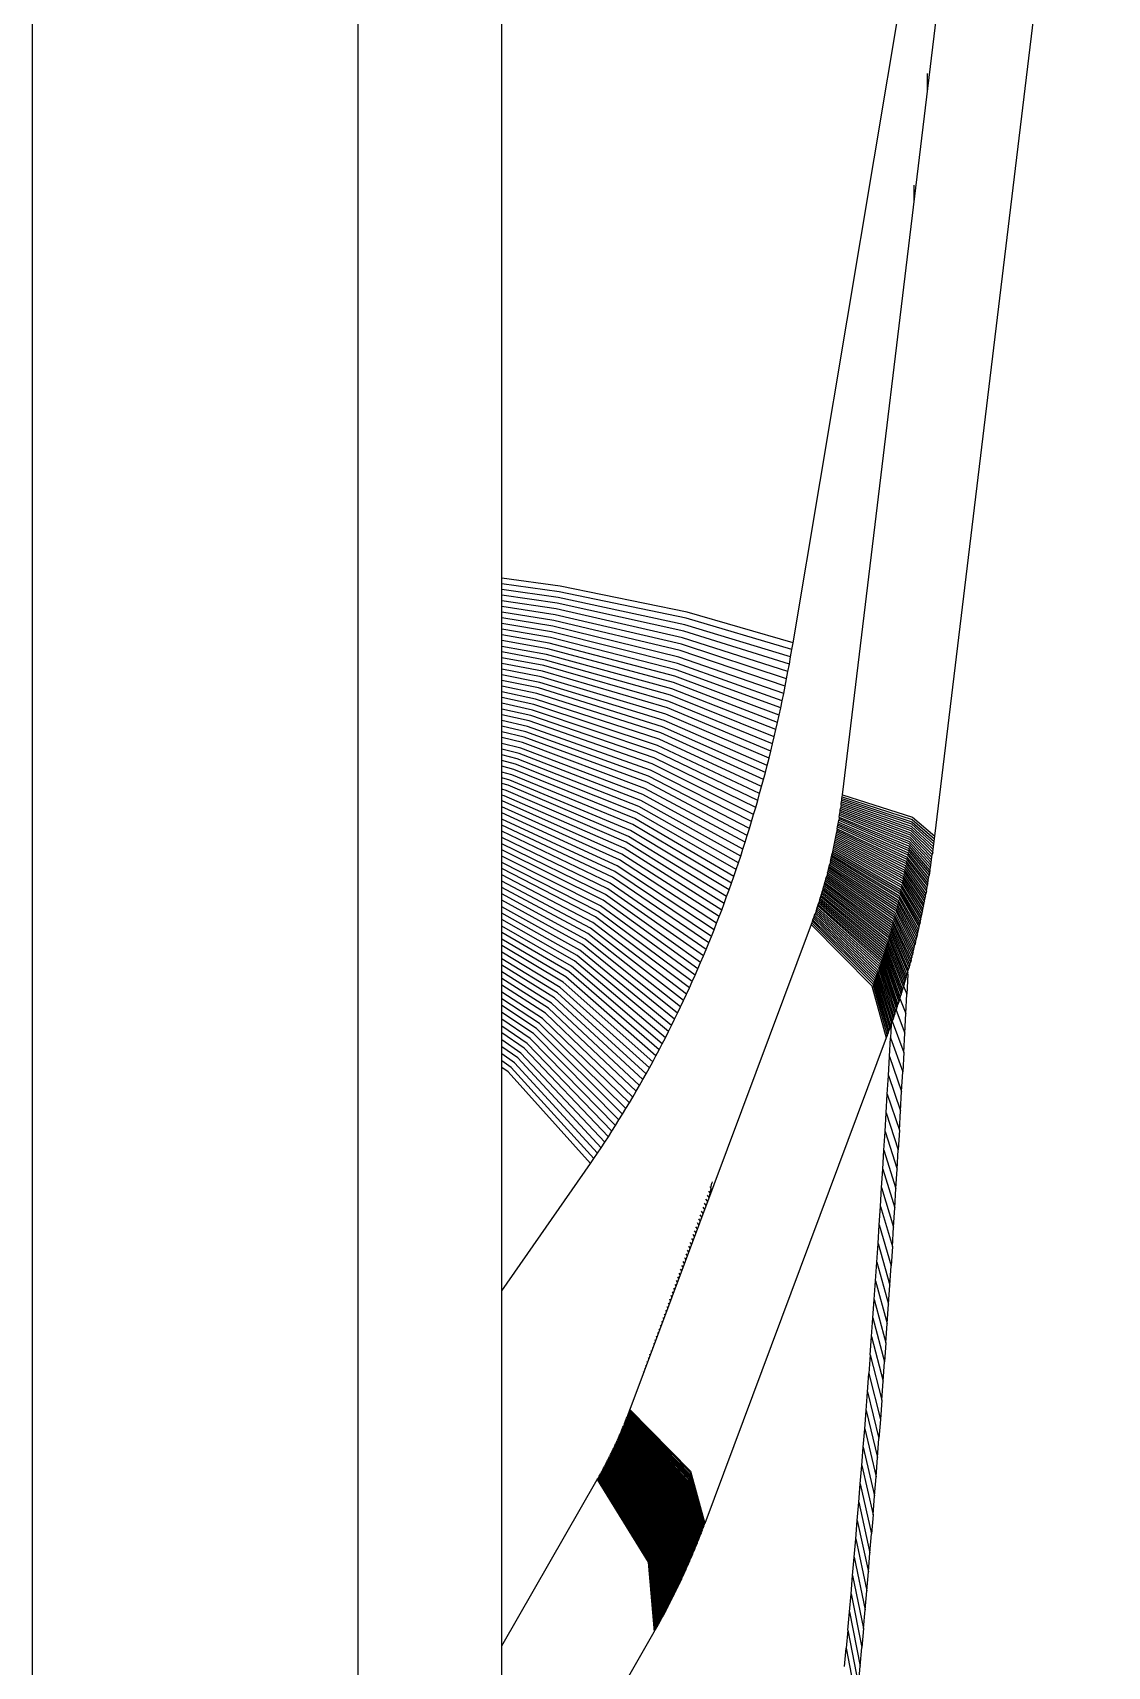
# Model space of a CAD drawing. Header units: metres. Extents: x 322 to 396.8, y -0.1 to 13.
# Drawn here: x 335.6744 to 335.8853, y 1.2731 to 1.5936 of the extents above; entities that cross this region are included whole.
import ezdxf

# ---------------------------------------------------------------- set-up
doc = ezdxf.new("R2010")
doc.units = ezdxf.units.M

msp = doc.modelspace()

# ---------------------------------------------------------------- linework, layer by layer
at = {"color": 8}
for p, q in [((335.76649, 1.20869), (335.76649, 2.41118)), ((335.6744, 1.20811), (335.6744, 2.41038)), ((335.73827, 1.20811), (335.73827, 2.41038)), ((335.83332, 1.44407), (335.86718, 1.72423)), ((335.85144, 1.43596), (335.88532, 1.71619)), ((335.82364, 1.47389), (335.86034, 1.6927)), ((335.85, 1.58213), (335.85, 1.58563)), ((335.84742, 1.56075), (335.84742, 1.56371)), ((335.77793, 1.485), (335.76649, 1.48655)), ((335.77774, 1.4839), (335.76649, 1.48546)), ((335.77754, 1.48278), (335.76649, 1.48434)), ((335.80284, 1.4799), (335.77793, 1.485)), ((335.77734, 1.48165), (335.76649, 1.48323)), ((335.77713, 1.48053), (335.76649, 1.48212)), ((335.77692, 1.4794), (335.76649, 1.481)), ((335.80219, 1.47616), (335.77734, 1.48165)), ((335.80242, 1.47743), (335.77754, 1.48278)), ((335.80264, 1.4787), (335.77774, 1.4839)), ((335.7767, 1.47828), (335.76649, 1.47989)), ((335.77647, 1.47717), (335.76649, 1.47878)), ((335.80146, 1.47236), (335.7767, 1.47828)), ((335.80171, 1.47363), (335.77692, 1.4794)), ((335.80195, 1.47489), (335.77713, 1.48053)), ((335.82342, 1.47255), (335.80264, 1.4787)), ((335.82364, 1.47389), (335.80284, 1.4799)), ((335.77624, 1.47605), (335.76649, 1.47766)), ((335.77601, 1.47494), (335.76649, 1.47655)), ((335.77577, 1.47383), (335.76649, 1.47543)), ((335.80069, 1.46859), (335.77601, 1.47494)), ((335.80095, 1.46985), (335.77624, 1.47605)), ((335.80121, 1.4711), (335.77647, 1.47717)), ((335.82264, 1.46824), (335.80195, 1.47489)), ((335.82291, 1.46968), (335.80219, 1.47616)), ((335.82316, 1.47111), (335.80242, 1.47743)), ((335.77552, 1.47272), (335.76649, 1.47432)), ((335.77527, 1.47161), (335.76649, 1.4732)), ((335.77502, 1.47051), (335.76649, 1.47209)), ((335.79986, 1.46485), (335.77527, 1.47161)), ((335.80014, 1.46609), (335.77552, 1.47272)), ((335.80042, 1.46734), (335.77577, 1.47383)), ((335.82209, 1.46538), (335.80146, 1.47236)), ((335.82237, 1.46681), (335.80171, 1.47363)), ((335.82316, 1.47111), (335.82342, 1.47255)), ((335.82342, 1.47255), (335.82364, 1.47389)), ((335.77475, 1.46941), (335.76649, 1.47097)), ((335.77449, 1.46831), (335.76649, 1.46985)), ((335.77422, 1.46722), (335.76649, 1.46873)), ((335.79897, 1.46112), (335.77449, 1.46831)), ((335.79927, 1.46236), (335.77475, 1.46941)), ((335.79957, 1.4636), (335.77502, 1.47051)), ((335.82121, 1.46111), (335.80069, 1.46859)), ((335.82151, 1.46253), (335.80095, 1.46985)), ((335.8218, 1.46395), (335.80121, 1.4711)), ((335.82237, 1.46681), (335.82264, 1.46824)), ((335.82264, 1.46824), (335.82291, 1.46968)), ((335.82291, 1.46968), (335.82316, 1.47111)), ((335.77394, 1.46612), (335.76649, 1.46762)), ((335.77366, 1.46503), (335.76649, 1.4665)), ((335.77337, 1.46395), (335.76649, 1.46538)), ((335.79804, 1.45743), (335.77366, 1.46503)), ((335.79836, 1.45866), (335.77394, 1.46612)), ((335.79867, 1.45989), (335.77422, 1.46722)), ((335.82059, 1.45827), (335.80014, 1.46609)), ((335.8209, 1.45969), (335.80042, 1.46734)), ((335.8218, 1.46395), (335.82209, 1.46538)), ((335.82209, 1.46538), (335.82237, 1.46681)), ((335.77308, 1.46286), (335.76649, 1.46426)), ((335.77278, 1.46178), (335.76649, 1.46314)), ((335.77248, 1.4607), (335.76649, 1.46202)), ((335.79705, 1.45376), (335.77278, 1.46178)), ((335.79738, 1.45498), (335.77308, 1.46286)), ((335.79771, 1.4562), (335.77337, 1.46395)), ((335.8196, 1.45405), (335.79927, 1.46236)), ((335.81994, 1.45545), (335.79957, 1.4636)), ((335.82027, 1.45686), (335.79986, 1.46485)), ((335.82121, 1.46111), (335.82151, 1.46253)), ((335.82151, 1.46253), (335.8218, 1.46395)), ((335.77217, 1.45963), (335.76649, 1.4609)), ((335.77186, 1.45855), (335.76649, 1.45978)), ((335.77154, 1.45748), (335.76649, 1.45865)), ((335.79636, 1.45133), (335.77217, 1.45963)), ((335.79671, 1.45255), (335.77248, 1.4607)), ((335.81856, 1.44985), (335.79836, 1.45866)), ((335.81892, 1.45124), (335.79867, 1.45989)), ((335.81926, 1.45264), (335.79897, 1.46112)), ((335.82059, 1.45827), (335.8209, 1.45969)), ((335.8209, 1.45969), (335.82121, 1.46111)), ((335.77121, 1.45642), (335.76649, 1.45753)), ((335.77089, 1.45536), (335.76649, 1.45641)), ((335.79491, 1.44652), (335.77089, 1.45536)), ((335.79528, 1.44772), (335.77121, 1.45642)), ((335.79565, 1.44892), (335.77154, 1.45748)), ((335.79601, 1.45013), (335.77186, 1.45855)), ((335.81784, 1.44707), (335.79771, 1.4562)), ((335.8182, 1.44846), (335.79804, 1.45743)), ((335.8196, 1.45405), (335.81994, 1.45545)), ((335.81994, 1.45545), (335.82027, 1.45686)), ((335.82027, 1.45686), (335.82059, 1.45827)), ((335.77055, 1.4543), (335.76649, 1.45528)), ((335.77021, 1.45324), (335.76649, 1.45416)), ((335.76987, 1.45219), (335.76649, 1.45304)), ((335.79377, 1.44295), (335.76987, 1.45219)), ((335.79416, 1.44414), (335.77021, 1.45324)), ((335.79454, 1.44533), (335.77055, 1.4543)), ((335.8167, 1.44293), (335.79671, 1.45255)), ((335.81708, 1.4443), (335.79705, 1.45376)), ((335.81746, 1.44568), (335.79738, 1.45498)), ((335.81892, 1.45124), (335.81926, 1.45264)), ((335.81926, 1.45264), (335.8196, 1.45405)), ((335.76952, 1.45114), (335.76649, 1.45191)), ((335.76917, 1.45009), (335.76649, 1.45078)), ((335.76881, 1.44905), (335.76649, 1.44966)), ((335.79257, 1.43941), (335.76881, 1.44905)), ((335.79298, 1.44059), (335.76917, 1.45009)), ((335.79338, 1.44177), (335.76952, 1.45114)), ((335.8159, 1.44018), (335.79601, 1.45013)), ((335.8163, 1.44155), (335.79636, 1.45133)), ((335.8182, 1.44846), (335.81856, 1.44985)), ((335.81856, 1.44985), (335.81892, 1.45124)), ((335.76845, 1.44801), (335.76649, 1.44853)), ((335.76808, 1.44697), (335.76649, 1.4474)), ((335.76771, 1.44594), (335.76649, 1.44628)), ((335.79133, 1.43591), (335.76771, 1.44594)), ((335.79175, 1.43707), (335.76808, 1.44697)), ((335.79216, 1.43824), (335.76845, 1.44801)), ((335.81466, 1.4361), (335.79491, 1.44652)), ((335.81508, 1.43746), (335.79528, 1.44772)), ((335.8155, 1.43882), (335.79565, 1.44892)), ((335.81746, 1.44568), (335.81784, 1.44707)), ((335.81784, 1.44707), (335.8182, 1.44846)), ((335.76733, 1.44491), (335.76649, 1.44515)), ((335.76694, 1.44389), (335.76649, 1.44402)), ((335.79003, 1.43245), (335.76656, 1.44287)), ((335.79047, 1.4336), (335.76694, 1.44389)), ((335.7909, 1.43475), (335.76733, 1.44491)), ((335.81337, 1.43205), (335.79377, 1.44295)), ((335.81381, 1.4334), (335.79416, 1.44414)), ((335.81424, 1.43475), (335.79454, 1.44533)), ((335.8163, 1.44155), (335.8167, 1.44293)), ((335.8167, 1.44293), (335.81708, 1.4443)), ((335.81708, 1.4443), (335.81746, 1.44568)), ((335.8331, 1.44235), (335.83314, 1.44268)), ((335.83314, 1.44268), (335.83318, 1.44301)), ((335.83314, 1.44268), (335.84684, 1.43791)), ((335.83318, 1.44301), (335.83323, 1.44334)), ((335.83318, 1.44301), (335.8469, 1.43835)), ((335.83323, 1.44334), (335.83327, 1.44367)), ((335.83323, 1.44334), (335.84696, 1.43878)), ((335.83327, 1.44367), (335.83332, 1.44407)), ((335.83327, 1.44367), (335.84701, 1.43921)), ((335.83332, 1.44407), (335.84707, 1.43968)), ((335.78959, 1.4313), (335.76649, 1.44171)), ((335.78914, 1.43016), (335.76649, 1.44051)), ((335.81201, 1.42805), (335.79257, 1.43941)), ((335.81247, 1.42938), (335.79298, 1.44059)), ((335.81292, 1.43071), (335.79338, 1.44177)), ((335.8155, 1.43882), (335.8159, 1.44018)), ((335.8159, 1.44018), (335.8163, 1.44155)), ((335.83266, 1.43939), (335.8326, 1.43906)), ((335.83271, 1.43971), (335.83266, 1.43939)), ((335.83266, 1.43939), (335.84621, 1.43362)), ((335.83271, 1.43971), (335.83276, 1.44004)), ((335.83271, 1.43971), (335.84628, 1.43405)), ((335.83276, 1.44004), (335.83281, 1.44037)), ((335.83276, 1.44004), (335.84635, 1.43448)), ((335.83281, 1.44037), (335.83286, 1.4407)), ((335.83281, 1.44037), (335.84641, 1.4349)), ((335.83286, 1.4407), (335.83291, 1.44103)), ((335.83286, 1.4407), (335.84648, 1.43533)), ((335.83291, 1.44103), (335.83296, 1.44136)), ((335.83291, 1.44103), (335.84654, 1.43576)), ((335.833, 1.44169), (335.83296, 1.44136)), ((335.83296, 1.44136), (335.84661, 1.43619)), ((335.83305, 1.44202), (335.833, 1.44169)), ((335.833, 1.44169), (335.84667, 1.43662)), ((335.83305, 1.44202), (335.8331, 1.44235)), ((335.83305, 1.44202), (335.84673, 1.43705)), ((335.8331, 1.44235), (335.84679, 1.43748)), ((335.84707, 1.43968), (335.85144, 1.43596)), ((335.78869, 1.42902), (335.76649, 1.43931)), ((335.78823, 1.42789), (335.76649, 1.43811)), ((335.78777, 1.42676), (335.76649, 1.4369)), ((335.81108, 1.4254), (335.79175, 1.43707)), ((335.81155, 1.42672), (335.79216, 1.43824)), ((335.81466, 1.4361), (335.81508, 1.43746)), ((335.81508, 1.43746), (335.8155, 1.43882)), ((335.83202, 1.4358), (335.83208, 1.43612)), ((335.83208, 1.43612), (335.83214, 1.43645)), ((335.83208, 1.43612), (335.84546, 1.42937)), ((335.83214, 1.43645), (335.8322, 1.43677)), ((335.83214, 1.43645), (335.84554, 1.42979)), ((335.83226, 1.4371), (335.8322, 1.43677)), ((335.8322, 1.43677), (335.84562, 1.43021)), ((335.83232, 1.43742), (335.83226, 1.4371)), ((335.83226, 1.4371), (335.8457, 1.43064)), ((335.83232, 1.43742), (335.83238, 1.43775)), ((335.83232, 1.43742), (335.84578, 1.43106)), ((335.83238, 1.43775), (335.83244, 1.43808)), ((335.83238, 1.43775), (335.84585, 1.43149)), ((335.83244, 1.43808), (335.83249, 1.4384)), ((335.83244, 1.43808), (335.84593, 1.43191)), ((335.83249, 1.4384), (335.83255, 1.43873)), ((335.83249, 1.4384), (335.846, 1.43234)), ((335.83255, 1.43873), (335.8326, 1.43906)), ((335.83255, 1.43873), (335.84607, 1.43277)), ((335.8326, 1.43906), (335.84614, 1.43319)), ((335.84661, 1.43619), (335.85089, 1.43181)), ((335.84667, 1.43662), (335.85097, 1.43233)), ((335.84673, 1.43705), (335.85104, 1.43284)), ((335.84679, 1.43748), (335.85111, 1.43336)), ((335.84684, 1.43791), (335.85118, 1.43387)), ((335.8469, 1.43835), (335.85125, 1.43439)), ((335.84696, 1.43878), (335.85131, 1.43491)), ((335.84701, 1.43921), (335.85138, 1.43542)), ((335.7873, 1.42564), (335.76649, 1.43569)), ((335.78682, 1.42452), (335.76649, 1.43447)), ((335.78634, 1.42341), (335.76649, 1.43326)), ((335.80963, 1.42146), (335.79047, 1.4336)), ((335.81012, 1.42277), (335.7909, 1.43475)), ((335.8106, 1.42408), (335.79133, 1.43591)), ((335.81337, 1.43205), (335.81381, 1.4334)), ((335.81381, 1.4334), (335.81424, 1.43475)), ((335.81424, 1.43475), (335.81466, 1.4361)), ((335.83148, 1.43322), (335.83141, 1.43289)), ((335.83148, 1.43322), (335.83155, 1.43354)), ((335.83148, 1.43322), (335.84469, 1.42558)), ((335.83155, 1.43354), (335.83162, 1.43386)), ((335.83155, 1.43354), (335.84478, 1.42599)), ((335.83162, 1.43386), (335.83169, 1.43418)), ((335.83162, 1.43386), (335.84487, 1.42641)), ((335.83169, 1.43418), (335.83176, 1.4345)), ((335.83169, 1.43418), (335.84496, 1.42683)), ((335.83176, 1.4345), (335.83182, 1.43483)), ((335.83176, 1.4345), (335.84504, 1.42725)), ((335.83182, 1.43483), (335.83189, 1.43515)), ((335.83182, 1.43483), (335.84513, 1.42768)), ((335.83189, 1.43515), (335.83195, 1.43547)), ((335.83189, 1.43515), (335.84521, 1.4281)), ((335.83195, 1.43547), (335.83202, 1.4358)), ((335.83195, 1.43547), (335.8453, 1.42852)), ((335.83202, 1.4358), (335.84538, 1.42894)), ((335.84614, 1.43319), (335.85034, 1.42822)), ((335.84621, 1.43362), (335.85042, 1.42873)), ((335.84628, 1.43405), (335.8505, 1.42924)), ((335.84635, 1.43448), (335.85059, 1.42976)), ((335.84641, 1.4349), (335.85066, 1.43027)), ((335.84648, 1.43533), (335.85074, 1.43078)), ((335.84654, 1.43576), (335.85082, 1.4313)), ((335.85104, 1.43284), (335.85111, 1.43336)), ((335.85111, 1.43336), (335.85118, 1.43387)), ((335.85118, 1.43387), (335.85125, 1.43439)), ((335.85125, 1.43439), (335.85131, 1.43491)), ((335.85131, 1.43491), (335.85138, 1.43542)), ((335.85138, 1.43542), (335.85144, 1.43596)), ((335.78586, 1.4223), (335.76649, 1.43203)), ((335.78537, 1.4212), (335.76649, 1.43081)), ((335.80813, 1.41756), (335.78914, 1.43016)), ((335.80863, 1.41886), (335.78959, 1.4313)), ((335.80914, 1.42016), (335.79003, 1.43245)), ((335.81247, 1.42938), (335.81292, 1.43071)), ((335.81292, 1.43071), (335.81337, 1.43205)), ((335.83058, 1.42939), (335.83066, 1.42971)), ((335.83066, 1.42971), (335.83074, 1.43002)), ((335.83066, 1.42971), (335.84361, 1.421)), ((335.83074, 1.43002), (335.83082, 1.43034)), ((335.83074, 1.43002), (335.84371, 1.42142)), ((335.83089, 1.43066), (335.83082, 1.43034)), ((335.83082, 1.43034), (335.84382, 1.42183)), ((335.83097, 1.43098), (335.83089, 1.43066)), ((335.83089, 1.43066), (335.84392, 1.42224)), ((335.83097, 1.43098), (335.83105, 1.4313)), ((335.83097, 1.43098), (335.84402, 1.42266)), ((335.83105, 1.4313), (335.83112, 1.43161)), ((335.83105, 1.4313), (335.84412, 1.42307)), ((335.83112, 1.43161), (335.8312, 1.43193)), ((335.83112, 1.43161), (335.84421, 1.42349)), ((335.8312, 1.43193), (335.83127, 1.43225)), ((335.8312, 1.43193), (335.84431, 1.42391)), ((335.83127, 1.43225), (335.83134, 1.43257)), ((335.83127, 1.43225), (335.84441, 1.42432)), ((335.83141, 1.43289), (335.83134, 1.43257)), ((335.83134, 1.43257), (335.8445, 1.42474)), ((335.83141, 1.43289), (335.84459, 1.42516)), ((335.84554, 1.42979), (335.84962, 1.42414)), ((335.84562, 1.43021), (335.84972, 1.42465)), ((335.8457, 1.43064), (335.84981, 1.42516)), ((335.84578, 1.43106), (335.8499, 1.42567)), ((335.84585, 1.43149), (335.84999, 1.42618)), ((335.84593, 1.43191), (335.85008, 1.42669)), ((335.846, 1.43234), (335.85017, 1.4272)), ((335.84607, 1.43277), (335.85025, 1.42771)), ((335.8505, 1.42924), (335.85059, 1.42976)), ((335.85059, 1.42976), (335.85066, 1.43027)), ((335.85066, 1.43027), (335.85074, 1.43078)), ((335.85074, 1.43078), (335.85082, 1.4313)), ((335.85082, 1.4313), (335.85089, 1.43181)), ((335.85089, 1.43181), (335.85097, 1.43233)), ((335.85104, 1.43284), (335.85097, 1.43233)), ((335.78487, 1.4201), (335.76649, 1.42958)), ((335.78437, 1.419), (335.76649, 1.42834)), ((335.78386, 1.41791), (335.76649, 1.42711)), ((335.80657, 1.41372), (335.78777, 1.42676)), ((335.80709, 1.41499), (335.78823, 1.42789)), ((335.80761, 1.41628), (335.78869, 1.42902)), ((335.81108, 1.4254), (335.81155, 1.42672)), ((335.81155, 1.42672), (335.81201, 1.42805)), ((335.81201, 1.42805), (335.81247, 1.42938)), ((335.82973, 1.42626), (335.82981, 1.42657)), ((335.82981, 1.42657), (335.8299, 1.42688)), ((335.82981, 1.42657), (335.84251, 1.41691)), ((335.8299, 1.42688), (335.82999, 1.42719)), ((335.8299, 1.42688), (335.84262, 1.41732)), ((335.82999, 1.42719), (335.83008, 1.4275)), ((335.82999, 1.42719), (335.84274, 1.41772)), ((335.83008, 1.4275), (335.83016, 1.42782)), ((335.83008, 1.4275), (335.84285, 1.41813)), ((335.83016, 1.42782), (335.83025, 1.42813)), ((335.83016, 1.42782), (335.84296, 1.41854)), ((335.83033, 1.42845), (335.83025, 1.42813)), ((335.83025, 1.42813), (335.84307, 1.41895)), ((335.83041, 1.42876), (335.83033, 1.42845)), ((335.83033, 1.42845), (335.84318, 1.41936)), ((335.83041, 1.42876), (335.8305, 1.42908)), ((335.83041, 1.42876), (335.84329, 1.41977)), ((335.8305, 1.42908), (335.83058, 1.42939)), ((335.8305, 1.42908), (335.8434, 1.42018)), ((335.83058, 1.42939), (335.8435, 1.42059)), ((335.84496, 1.42683), (335.84892, 1.42061)), ((335.84504, 1.42725), (335.84902, 1.42111)), ((335.84513, 1.42768), (335.84913, 1.42161)), ((335.84521, 1.4281), (335.84923, 1.42212)), ((335.8453, 1.42852), (335.84933, 1.42262)), ((335.84538, 1.42894), (335.84943, 1.42313)), ((335.84546, 1.42937), (335.84952, 1.42364)), ((335.84999, 1.42618), (335.85008, 1.42669)), ((335.85008, 1.42669), (335.85017, 1.4272)), ((335.85017, 1.4272), (335.85025, 1.42771)), ((335.85025, 1.42771), (335.85034, 1.42822)), ((335.85042, 1.42873), (335.85034, 1.42822)), ((335.8505, 1.42924), (335.85042, 1.42873)), ((335.78335, 1.41683), (335.76649, 1.42586)), ((335.78283, 1.41575), (335.76649, 1.42462)), ((335.78231, 1.41467), (335.76649, 1.42337)), ((335.80495, 1.40991), (335.78634, 1.42341)), ((335.8055, 1.41118), (335.78682, 1.42452)), ((335.80604, 1.41244), (335.7873, 1.42564)), ((335.81012, 1.42277), (335.8106, 1.42408)), ((335.8106, 1.42408), (335.81108, 1.4254)), ((335.82888, 1.42348), (335.82879, 1.42317)), ((335.82888, 1.42348), (335.82898, 1.42378)), ((335.82888, 1.42348), (335.8413, 1.41288)), ((335.82898, 1.42378), (335.82908, 1.42409)), ((335.82898, 1.42378), (335.84142, 1.41328)), ((335.82908, 1.42409), (335.82917, 1.4244)), ((335.82908, 1.42409), (335.84155, 1.41368)), ((335.82917, 1.4244), (335.82927, 1.42471)), ((335.82917, 1.4244), (335.84167, 1.41408)), ((335.82927, 1.42471), (335.82936, 1.42502)), ((335.82927, 1.42471), (335.84179, 1.41449)), ((335.82936, 1.42502), (335.82945, 1.42533)), ((335.82936, 1.42502), (335.84192, 1.41489)), ((335.82945, 1.42533), (335.82954, 1.42564)), ((335.82945, 1.42533), (335.84204, 1.41529)), ((335.82954, 1.42564), (335.82964, 1.42595)), ((335.82954, 1.42564), (335.84216, 1.41569)), ((335.82964, 1.42595), (335.82973, 1.42626)), ((335.82964, 1.42595), (335.84228, 1.4161)), ((335.82973, 1.42626), (335.84239, 1.4165)), ((335.84421, 1.42349), (335.84803, 1.4166)), ((335.84431, 1.42391), (335.84814, 1.4171)), ((335.84441, 1.42432), (335.84826, 1.4176)), ((335.8445, 1.42474), (335.84837, 1.4181)), ((335.84459, 1.42516), (335.84848, 1.4186)), ((335.84469, 1.42558), (335.84859, 1.4191)), ((335.84478, 1.42599), (335.8487, 1.4196)), ((335.84487, 1.42641), (335.84881, 1.4201)), ((335.84943, 1.42313), (335.84952, 1.42364)), ((335.84952, 1.42364), (335.84962, 1.42414)), ((335.84962, 1.42414), (335.84972, 1.42465)), ((335.84981, 1.42516), (335.84972, 1.42465)), ((335.84981, 1.42516), (335.8499, 1.42567)), ((335.8499, 1.42567), (335.84999, 1.42618)), ((335.78178, 1.4136), (335.76649, 1.42211)), ((335.78125, 1.41254), (335.76649, 1.42085)), ((335.80328, 1.40616), (335.78487, 1.4201)), ((335.80385, 1.40741), (335.78537, 1.4212)), ((335.8044, 1.40866), (335.78586, 1.4223)), ((335.80863, 1.41886), (335.80914, 1.42016)), ((335.80914, 1.42016), (335.80963, 1.42146)), ((335.80963, 1.42146), (335.81012, 1.42277)), ((335.82765, 1.41985), (335.82776, 1.42015)), ((335.82776, 1.42015), (335.82787, 1.42045)), ((335.82776, 1.42015), (335.83983, 1.40854)), ((335.82787, 1.42045), (335.82797, 1.42075)), ((335.82787, 1.42045), (335.83997, 1.40893)), ((335.82808, 1.42105), (335.82797, 1.42075)), ((335.82797, 1.42075), (335.84011, 1.40932)), ((335.82818, 1.42135), (335.82808, 1.42105)), ((335.82808, 1.42105), (335.84024, 1.40971)), ((335.82818, 1.42135), (335.82828, 1.42165)), ((335.82818, 1.42135), (335.84038, 1.41011)), ((335.82828, 1.42165), (335.82839, 1.42195)), ((335.82828, 1.42165), (335.84051, 1.4105)), ((335.82839, 1.42195), (335.82849, 1.42226)), ((335.82839, 1.42195), (335.84065, 1.4109)), ((335.82849, 1.42226), (335.82859, 1.42256)), ((335.82849, 1.42226), (335.84078, 1.41129)), ((335.82859, 1.42256), (335.82869, 1.42287)), ((335.82859, 1.42256), (335.84091, 1.41169)), ((335.82879, 1.42317), (335.82869, 1.42287)), ((335.82869, 1.42287), (335.84104, 1.41209)), ((335.82879, 1.42317), (335.84117, 1.41248)), ((335.8434, 1.42018), (335.84705, 1.41264)), ((335.8435, 1.42059), (335.84718, 1.41313)), ((335.84361, 1.421), (335.8473, 1.41362)), ((335.84371, 1.42142), (335.84743, 1.41412)), ((335.84382, 1.42183), (335.84755, 1.41461)), ((335.84392, 1.42224), (335.84767, 1.41511)), ((335.84402, 1.42266), (335.84779, 1.41561)), ((335.84412, 1.42307), (335.84791, 1.4161)), ((335.8487, 1.4196), (335.84881, 1.4201)), ((335.84881, 1.4201), (335.84892, 1.42061)), ((335.84892, 1.42061), (335.84902, 1.42111)), ((335.84902, 1.42111), (335.84913, 1.42161)), ((335.84913, 1.42161), (335.84923, 1.42212)), ((335.84923, 1.42212), (335.84933, 1.42262)), ((335.84933, 1.42262), (335.84943, 1.42313)), ((335.78072, 1.41148), (335.76649, 1.41959)), ((335.78017, 1.41043), (335.76649, 1.41832)), ((335.77963, 1.40938), (335.76649, 1.41705)), ((335.80214, 1.40369), (335.78386, 1.41791)), ((335.80272, 1.40492), (335.78437, 1.419)), ((335.8272, 1.4186), (335.79162, 1.32342)), ((335.80761, 1.41628), (335.80813, 1.41756)), ((335.80813, 1.41756), (335.80863, 1.41886)), ((335.82733, 1.41895), (335.8272, 1.4186)), ((335.8272, 1.4186), (335.83911, 1.40656)), ((335.82744, 1.41925), (335.82733, 1.41895)), ((335.82733, 1.41895), (335.83927, 1.40698)), ((335.82744, 1.41925), (335.82755, 1.41955)), ((335.82744, 1.41925), (335.83941, 1.40737)), ((335.82755, 1.41955), (335.82765, 1.41985)), ((335.82755, 1.41955), (335.83955, 1.40776)), ((335.82765, 1.41985), (335.83969, 1.40815)), ((335.84251, 1.41691), (335.84599, 1.40872)), ((335.84262, 1.41732), (335.84613, 1.40921)), ((335.84274, 1.41772), (335.84626, 1.4097)), ((335.84285, 1.41813), (335.8464, 1.41018)), ((335.84296, 1.41854), (335.84653, 1.41067)), ((335.84307, 1.41895), (335.84666, 1.41116)), ((335.84318, 1.41936), (335.84679, 1.41165)), ((335.84329, 1.41977), (335.84692, 1.41215)), ((335.84803, 1.4166), (335.84814, 1.4171)), ((335.84814, 1.4171), (335.84826, 1.4176)), ((335.84826, 1.4176), (335.84837, 1.4181)), ((335.84837, 1.4181), (335.84848, 1.4186)), ((335.84859, 1.4191), (335.84848, 1.4186)), ((335.84859, 1.4191), (335.8487, 1.4196)), ((335.77907, 1.40834), (335.76649, 1.41577)), ((335.77852, 1.4073), (335.76649, 1.41449)), ((335.80039, 1.40002), (335.78231, 1.41467)), ((335.80098, 1.40123), (335.78283, 1.41575)), ((335.80156, 1.40246), (335.78335, 1.41683)), ((335.80604, 1.41244), (335.80657, 1.41372)), ((335.80657, 1.41372), (335.80709, 1.41499)), ((335.80709, 1.41499), (335.80761, 1.41628)), ((335.84155, 1.41368), (335.84484, 1.40486)), ((335.84167, 1.41408), (335.84498, 1.40534)), ((335.84179, 1.41449), (335.84513, 1.40582)), ((335.84192, 1.41489), (335.84528, 1.4063)), ((335.84204, 1.41529), (335.84542, 1.40678)), ((335.84216, 1.41569), (335.84557, 1.40727)), ((335.84228, 1.4161), (335.84571, 1.40775)), ((335.84239, 1.4165), (335.84585, 1.40824)), ((335.8473, 1.41362), (335.84743, 1.41412)), ((335.84743, 1.41412), (335.84755, 1.41461)), ((335.84767, 1.41511), (335.84755, 1.41461)), ((335.84767, 1.41511), (335.84779, 1.41561)), ((335.84779, 1.41561), (335.84791, 1.4161)), ((335.84791, 1.4161), (335.84803, 1.4166)), ((335.77795, 1.40627), (335.76649, 1.4132)), ((335.77739, 1.40524), (335.76649, 1.41191)), ((335.77682, 1.40422), (335.76649, 1.41061)), ((335.79858, 1.3964), (335.78072, 1.41148)), ((335.79919, 1.3976), (335.78125, 1.41254)), ((335.79979, 1.39881), (335.78178, 1.4136)), ((335.80495, 1.40991), (335.8055, 1.41118)), ((335.8055, 1.41118), (335.80604, 1.41244)), ((335.84051, 1.4105), (335.8436, 1.40105)), ((335.84065, 1.4109), (335.84376, 1.40152)), ((335.84078, 1.41129), (335.84392, 1.402)), ((335.84091, 1.41169), (335.84407, 1.40247)), ((335.84104, 1.41209), (335.84423, 1.40295)), ((335.84117, 1.41248), (335.84438, 1.40342)), ((335.8413, 1.41288), (335.84453, 1.4039)), ((335.84142, 1.41328), (335.84469, 1.40438)), ((335.8464, 1.41018), (335.84653, 1.41067)), ((335.84653, 1.41067), (335.84666, 1.41116)), ((335.84679, 1.41165), (335.84666, 1.41116)), ((335.84679, 1.41165), (335.84692, 1.41215)), ((335.84692, 1.41215), (335.84705, 1.41264)), ((335.84705, 1.41264), (335.84718, 1.41313)), ((335.84718, 1.41313), (335.8473, 1.41362)), ((335.77624, 1.40321), (335.76649, 1.40931)), ((335.77566, 1.4022), (335.76649, 1.408)), ((335.79609, 1.39167), (335.77852, 1.4073)), ((335.79672, 1.39284), (335.77907, 1.40834)), ((335.79734, 1.39402), (335.77963, 1.40938)), ((335.79796, 1.39521), (335.78017, 1.41043)), ((335.80328, 1.40616), (335.80385, 1.40741)), ((335.80385, 1.40741), (335.8044, 1.40866)), ((335.8044, 1.40866), (335.80495, 1.40991)), ((335.83941, 1.40737), (335.84228, 1.3973)), ((335.83955, 1.40776), (335.84245, 1.39776)), ((335.83969, 1.40815), (335.84262, 1.39823)), ((335.83983, 1.40854), (335.84278, 1.3987)), ((335.83997, 1.40893), (335.84295, 1.39917)), ((335.84011, 1.40932), (335.84311, 1.39964)), ((335.84024, 1.40971), (335.84328, 1.40011)), ((335.84038, 1.41011), (335.84344, 1.40058)), ((335.84542, 1.40678), (335.84557, 1.40727)), ((335.84557, 1.40727), (335.84571, 1.40775)), ((335.84571, 1.40775), (335.84585, 1.40824)), ((335.84585, 1.40824), (335.84599, 1.40872)), ((335.84613, 1.4088), (335.84594, 1.40497)), ((335.84599, 1.40872), (335.84613, 1.40921)), ((335.84606, 1.40898), (335.84613, 1.4088)), ((335.84613, 1.40921), (335.84626, 1.4097)), ((335.84613, 1.4088), (335.84616, 1.40933)), ((335.84626, 1.4097), (335.8464, 1.41018)), ((335.77507, 1.4012), (335.76649, 1.40669)), ((335.77448, 1.4002), (335.76649, 1.40537)), ((335.79416, 1.38818), (335.77682, 1.40422)), ((335.79481, 1.38933), (335.77739, 1.40524)), ((335.79545, 1.3905), (335.77795, 1.40627)), ((335.80214, 1.40369), (335.80272, 1.40492)), ((335.80272, 1.40492), (335.80328, 1.40616)), ((335.83911, 1.40656), (335.84193, 1.39635)), ((335.83927, 1.40698), (335.84211, 1.39684)), ((335.84453, 1.4039), (335.84469, 1.40438)), ((335.84461, 1.40412), (335.84575, 1.40114)), ((335.84469, 1.40438), (335.84484, 1.40486)), ((335.84484, 1.40486), (335.84498, 1.40534)), ((335.84498, 1.40534), (335.84513, 1.40582)), ((335.84513, 1.40582), (335.84528, 1.4063)), ((335.84528, 1.4063), (335.84542, 1.40678)), ((335.84534, 1.40651), (335.84594, 1.40497)), ((335.84575, 1.40114), (335.84594, 1.40497)), ((335.77389, 1.39921), (335.76649, 1.40405)), ((335.77328, 1.39822), (335.76649, 1.40272)), ((335.77268, 1.39724), (335.76649, 1.40138)), ((335.79218, 1.38475), (335.77507, 1.4012)), ((335.79285, 1.38589), (335.77566, 1.4022)), ((335.79351, 1.38703), (335.77624, 1.40321)), ((335.80039, 1.40002), (335.80098, 1.40123)), ((335.80098, 1.40123), (335.80156, 1.40246)), ((335.80156, 1.40246), (335.80214, 1.40369)), ((335.84344, 1.40058), (335.8436, 1.40105)), ((335.8436, 1.40105), (335.84376, 1.40152)), ((335.84376, 1.40152), (335.84392, 1.402)), ((335.84386, 1.40183), (335.84556, 1.39732)), ((335.84392, 1.402), (335.84407, 1.40247)), ((335.84407, 1.40247), (335.84423, 1.40295)), ((335.84438, 1.40342), (335.84423, 1.40295)), ((335.84453, 1.4039), (335.84438, 1.40342)), ((335.84556, 1.39732), (335.84575, 1.40114)), ((335.77207, 1.39627), (335.76649, 1.40004)), ((335.77146, 1.3953), (335.76649, 1.39869)), ((335.79016, 1.38138), (335.77328, 1.39822)), ((335.79084, 1.3825), (335.77389, 1.39921)), ((335.79151, 1.38362), (335.77448, 1.4002)), ((335.79919, 1.3976), (335.79979, 1.39881)), ((335.79979, 1.39881), (335.80039, 1.40002)), ((335.84228, 1.3973), (335.84245, 1.39776)), ((335.84245, 1.39776), (335.84262, 1.39823)), ((335.84262, 1.39823), (335.84278, 1.3987)), ((335.84288, 1.39898), (335.84274, 1.39638)), ((335.84278, 1.3987), (335.84295, 1.39917)), ((335.84295, 1.39917), (335.84311, 1.39964)), ((335.84328, 1.40011), (335.84311, 1.39964)), ((335.84311, 1.39962), (335.84535, 1.3935)), ((335.84344, 1.40058), (335.84328, 1.40011)), ((335.77084, 1.39434), (335.76649, 1.39734)), ((335.77021, 1.39339), (335.76649, 1.39598)), ((335.76959, 1.39244), (335.76649, 1.39462)), ((335.78809, 1.37807), (335.77146, 1.3953)), ((335.78878, 1.37917), (335.77207, 1.39627)), ((335.78947, 1.38027), (335.77268, 1.39724)), ((335.79734, 1.39402), (335.79796, 1.39521)), ((335.79796, 1.39521), (335.79858, 1.3964)), ((335.79858, 1.3964), (335.79919, 1.3976)), ((335.84193, 1.39635), (335.80632, 1.30111)), ((335.84211, 1.39684), (335.84193, 1.39635)), ((335.84211, 1.39684), (335.84228, 1.3973)), ((335.84254, 1.39269), (335.84274, 1.39638)), ((335.84274, 1.39638), (335.84515, 1.38968)), ((335.84535, 1.3935), (335.84556, 1.39732)), ((335.76895, 1.39149), (335.76649, 1.39325)), ((335.76832, 1.39056), (335.76649, 1.39187)), ((335.78525, 1.37376), (335.76895, 1.39149)), ((335.78597, 1.37482), (335.76959, 1.39244)), ((335.78668, 1.3759), (335.77021, 1.39339)), ((335.78739, 1.37698), (335.77084, 1.39434)), ((335.79545, 1.3905), (335.79609, 1.39167)), ((335.79609, 1.39167), (335.79672, 1.39284)), ((335.79672, 1.39284), (335.79734, 1.39402)), ((335.84234, 1.38901), (335.84254, 1.39269)), ((335.84254, 1.39269), (335.84494, 1.38586)), ((335.84535, 1.3935), (335.84515, 1.38968)), ((335.76771, 1.38968), (335.76649, 1.39056)), ((335.78386, 1.37172), (335.76771, 1.38968)), ((335.78453, 1.37269), (335.76832, 1.39056)), ((335.79351, 1.38703), (335.79416, 1.38818)), ((335.79416, 1.38818), (335.79481, 1.38933)), ((335.79481, 1.38933), (335.79545, 1.3905)), ((335.84213, 1.38533), (335.84234, 1.38901)), ((335.84234, 1.38901), (335.84473, 1.38205)), ((335.84494, 1.38586), (335.84515, 1.38968)), ((335.79218, 1.38475), (335.79285, 1.38589)), ((335.79285, 1.38589), (335.79351, 1.38703)), ((335.84191, 1.38165), (335.84213, 1.38533)), ((335.84213, 1.38533), (335.84451, 1.37824)), ((335.84473, 1.38205), (335.84494, 1.38586)), ((335.79016, 1.38138), (335.79084, 1.3825)), ((335.79084, 1.3825), (335.79151, 1.38362)), ((335.79151, 1.38362), (335.79218, 1.38475)), ((335.8417, 1.37798), (335.84191, 1.38165)), ((335.84191, 1.38165), (335.84429, 1.37443)), ((335.84451, 1.37824), (335.84473, 1.38205)), ((335.78809, 1.37807), (335.78878, 1.37917)), ((335.78878, 1.37917), (335.78947, 1.38027)), ((335.78947, 1.38027), (335.79016, 1.38138)), ((335.78597, 1.37482), (335.78668, 1.3759)), ((335.78668, 1.3759), (335.78739, 1.37698)), ((335.78739, 1.37698), (335.78809, 1.37807)), ((335.84147, 1.37431), (335.8417, 1.37798)), ((335.8417, 1.37798), (335.84407, 1.37062)), ((335.84451, 1.37824), (335.84429, 1.37443)), ((335.78386, 1.37172), (335.78453, 1.37269)), ((335.78453, 1.37269), (335.78525, 1.37376)), ((335.78525, 1.37376), (335.78597, 1.37482)), ((335.84125, 1.37064), (335.84147, 1.37431)), ((335.84147, 1.37431), (335.84384, 1.36682)), ((335.84407, 1.37062), (335.84429, 1.37443)), ((335.76649, 1.34671), (335.78386, 1.37172)), ((335.84102, 1.36698), (335.84125, 1.37064)), ((335.84125, 1.37064), (335.8436, 1.36303)), ((335.84384, 1.36682), (335.84407, 1.37062)), ((335.80736, 1.36596), (335.8071, 1.36632)), ((335.80721, 1.36512), (335.80736, 1.36596)), ((335.80753, 1.36691), (335.80736, 1.36596)), ((335.80753, 1.36691), (335.80738, 1.36711)), ((335.80753, 1.36691), (335.8077, 1.36786)), ((335.80775, 1.36811), (335.8077, 1.36786)), ((335.84079, 1.36331), (335.84102, 1.36698)), ((335.84102, 1.36698), (335.84337, 1.35923)), ((335.8436, 1.36303), (335.84384, 1.36682)), ((335.80602, 1.36194), (335.80569, 1.3624)), ((335.8063, 1.36271), (335.80597, 1.36318)), ((335.80659, 1.36348), (335.80625, 1.36396)), ((335.80688, 1.36426), (335.80653, 1.36475)), ((335.80718, 1.36504), (335.80682, 1.36553)), ((335.84055, 1.35966), (335.84079, 1.36331)), ((335.84079, 1.36331), (335.84313, 1.35544)), ((335.84337, 1.35923), (335.8436, 1.36303)), ((335.80487, 1.35888), (335.80457, 1.35931)), ((335.80516, 1.35964), (335.80485, 1.36008)), ((335.80544, 1.3604), (335.80513, 1.36085)), ((335.80573, 1.36117), (335.80541, 1.36163)), ((335.84031, 1.356), (335.84055, 1.35966)), ((335.84055, 1.35966), (335.84288, 1.35166)), ((335.84313, 1.35544), (335.84337, 1.35923)), ((335.80374, 1.35585), (335.80347, 1.35625)), ((335.80402, 1.3566), (335.80374, 1.35701)), ((335.8043, 1.35736), (335.80402, 1.35778)), ((335.80459, 1.35812), (335.80429, 1.35854)), ((335.84007, 1.35235), (335.84031, 1.356)), ((335.84031, 1.356), (335.84263, 1.34787)), ((335.80262, 1.35285), (335.80238, 1.35323)), ((335.8029, 1.3536), (335.80265, 1.35398)), ((335.80318, 1.35435), (335.80292, 1.35474)), ((335.80346, 1.3551), (335.80319, 1.35549)), ((335.84313, 1.35544), (335.84288, 1.35166)), ((335.80151, 1.34989), (335.8013, 1.35023)), ((335.80179, 1.35063), (335.80156, 1.35098)), ((335.80207, 1.35137), (335.80183, 1.35173)), ((335.80234, 1.35211), (335.8021, 1.35248)), ((335.83982, 1.34871), (335.84007, 1.35235)), ((335.84007, 1.35235), (335.84238, 1.34409)), ((335.84263, 1.34787), (335.84288, 1.35166)), ((335.80015, 1.34623), (335.79996, 1.34654)), ((335.80042, 1.34696), (335.80023, 1.34727)), ((335.80069, 1.34769), (335.80049, 1.34801)), ((335.80096, 1.34842), (335.80076, 1.34875)), ((335.80124, 1.34916), (335.80103, 1.34949)), ((335.83957, 1.34506), (335.83982, 1.34871)), ((335.83982, 1.34871), (335.84212, 1.34032)), ((335.84238, 1.34409), (335.84263, 1.34787)), ((335.79906, 1.34334), (335.7989, 1.34361)), ((335.79933, 1.34406), (335.79917, 1.34434)), ((335.7996, 1.34478), (335.79943, 1.34507)), ((335.79987, 1.34551), (335.79969, 1.3458)), ((335.83931, 1.34142), (335.83957, 1.34506)), ((335.83957, 1.34506), (335.84186, 1.33654)), ((335.84212, 1.34032), (335.84238, 1.34409)), ((335.79773, 1.33977), (335.7976, 1.33999)), ((335.79799, 1.34048), (335.79786, 1.34071)), ((335.79826, 1.34119), (335.79812, 1.34143)), ((335.79853, 1.34191), (335.79838, 1.34216)), ((335.7988, 1.34262), (335.79864, 1.34288)), ((335.83905, 1.33779), (335.83931, 1.34142)), ((335.83931, 1.34142), (335.8416, 1.33278)), ((335.84186, 1.33654), (335.84212, 1.34032)), ((335.79667, 1.33694), (335.79656, 1.33713)), ((335.79693, 1.33764), (335.79682, 1.33784)), ((335.7972, 1.33835), (335.79708, 1.33855)), ((335.79746, 1.33906), (335.79734, 1.33927)), ((335.83879, 1.33415), (335.83905, 1.33779)), ((335.83905, 1.33779), (335.84133, 1.32901)), ((335.79536, 1.33344), (335.79528, 1.33358)), ((335.79562, 1.33414), (335.79554, 1.33429)), ((335.79588, 1.33483), (335.79579, 1.33499)), ((335.79615, 1.33553), (335.79605, 1.3357)), ((335.79641, 1.33624), (335.79631, 1.33641)), ((335.83879, 1.33415), (335.83852, 1.33053)), ((335.83879, 1.33415), (335.84106, 1.32525)), ((335.84186, 1.33654), (335.8416, 1.33278)), ((335.79435, 1.33072), (335.79429, 1.33082)), ((335.79459, 1.33136), (335.79452, 1.33147)), ((335.79484, 1.33205), (335.79478, 1.33217)), ((335.7951, 1.33275), (335.79503, 1.33288)), ((335.83825, 1.3269), (335.83852, 1.33053)), ((335.83852, 1.33053), (335.84078, 1.3215)), ((335.84133, 1.32901), (335.8416, 1.33278)), ((335.84106, 1.32525), (335.84133, 1.32901)), ((335.83798, 1.32328), (335.83825, 1.3269)), ((335.83825, 1.3269), (335.8405, 1.31774)), ((335.84106, 1.32525), (335.84078, 1.3215)), ((335.79055, 1.32069), (335.79062, 1.32087)), ((335.79062, 1.32087), (335.7907, 1.32105)), ((335.79062, 1.32087), (335.80223, 1.30805)), ((335.7907, 1.32105), (335.79077, 1.32122)), ((335.7907, 1.32105), (335.80233, 1.30828)), ((335.79077, 1.32122), (335.79084, 1.3214)), ((335.79077, 1.32122), (335.80242, 1.30851)), ((335.79084, 1.3214), (335.79091, 1.32158)), ((335.79084, 1.3214), (335.80251, 1.30874)), ((335.79091, 1.32158), (335.79098, 1.32176)), ((335.79091, 1.32158), (335.80261, 1.30898)), ((335.79098, 1.32176), (335.79105, 1.32194)), ((335.79098, 1.32176), (335.8027, 1.30921)), ((335.79105, 1.32194), (335.79112, 1.32212)), ((335.79105, 1.32194), (335.80279, 1.30944)), ((335.79112, 1.32212), (335.79119, 1.3223)), ((335.79112, 1.32212), (335.80288, 1.30968)), ((335.79119, 1.3223), (335.79126, 1.32248)), ((335.79119, 1.3223), (335.80297, 1.30991)), ((335.79126, 1.32248), (335.79133, 1.32266)), ((335.79126, 1.32248), (335.80306, 1.31014)), ((335.79133, 1.32266), (335.7914, 1.32284)), ((335.79133, 1.32266), (335.80315, 1.31038)), ((335.7914, 1.32284), (335.79147, 1.32302)), ((335.7914, 1.32284), (335.80324, 1.31061)), ((335.79147, 1.32302), (335.79154, 1.3232)), ((335.79147, 1.32302), (335.80333, 1.31085)), ((335.79154, 1.3232), (335.79162, 1.32342)), ((335.79154, 1.3232), (335.80342, 1.31109)), ((335.79162, 1.32342), (335.80352, 1.31134)), ((335.8377, 1.31967), (335.83798, 1.32328)), ((335.83798, 1.32328), (335.84022, 1.314)), ((335.84078, 1.3215), (335.8405, 1.31774)), ((335.7892, 1.31754), (335.78912, 1.31737)), ((335.78928, 1.31771), (335.7892, 1.31754)), ((335.7892, 1.31754), (335.80038, 1.30371)), ((335.78928, 1.31771), (335.78936, 1.31788)), ((335.78928, 1.31771), (335.80048, 1.30393)), ((335.78936, 1.31788), (335.78943, 1.31806)), ((335.78936, 1.31788), (335.80058, 1.30416)), ((335.78943, 1.31806), (335.78951, 1.31823)), ((335.78943, 1.31806), (335.80068, 1.30438)), ((335.78951, 1.31823), (335.78959, 1.31841)), ((335.78951, 1.31823), (335.80078, 1.30461)), ((335.78959, 1.31841), (335.78966, 1.31858)), ((335.78959, 1.31841), (335.80088, 1.30484)), ((335.78966, 1.31858), (335.78974, 1.31875)), ((335.78966, 1.31858), (335.80098, 1.30506)), ((335.78974, 1.31875), (335.78981, 1.31893)), ((335.78974, 1.31875), (335.80108, 1.30529)), ((335.78981, 1.31893), (335.78989, 1.3191)), ((335.78981, 1.31893), (335.80118, 1.30552)), ((335.78989, 1.3191), (335.78996, 1.31928)), ((335.78989, 1.3191), (335.80128, 1.30575)), ((335.78996, 1.31928), (335.79004, 1.31946)), ((335.78996, 1.31928), (335.80137, 1.30597)), ((335.79004, 1.31946), (335.79011, 1.31963)), ((335.79004, 1.31946), (335.80147, 1.3062)), ((335.79011, 1.31963), (335.79019, 1.31981)), ((335.79011, 1.31963), (335.80157, 1.30643)), ((335.79019, 1.31981), (335.79026, 1.31998)), ((335.79019, 1.31981), (335.80166, 1.30666)), ((335.79026, 1.31998), (335.79033, 1.32016)), ((335.79026, 1.31998), (335.80176, 1.30689)), ((335.79033, 1.32016), (335.79041, 1.32034)), ((335.79033, 1.32016), (335.80186, 1.30712)), ((335.79048, 1.32051), (335.79041, 1.32034)), ((335.79041, 1.32034), (335.80195, 1.30735)), ((335.79055, 1.32069), (335.79048, 1.32051)), ((335.79048, 1.32051), (335.80205, 1.30758)), ((335.79055, 1.32069), (335.80214, 1.30781)), ((335.83742, 1.31605), (335.8377, 1.31967)), ((335.8377, 1.31967), (335.83993, 1.31025)), ((335.84022, 1.314), (335.8405, 1.31774)), ((335.78767, 1.31431), (335.78759, 1.31414)), ((335.78776, 1.31448), (335.78767, 1.31431)), ((335.78767, 1.31431), (335.79839, 1.29949)), ((335.78776, 1.31448), (335.78784, 1.31464)), ((335.78776, 1.31448), (335.79849, 1.29971)), ((335.78784, 1.31464), (335.78792, 1.31481)), ((335.78784, 1.31464), (335.7986, 1.29993)), ((335.78792, 1.31481), (335.788, 1.31498)), ((335.78792, 1.31481), (335.79871, 1.30015)), ((335.788, 1.31498), (335.78809, 1.31515)), ((335.788, 1.31498), (335.79882, 1.30037)), ((335.78809, 1.31515), (335.78817, 1.31532)), ((335.78809, 1.31515), (335.79892, 1.30059)), ((335.78817, 1.31532), (335.78825, 1.31549)), ((335.78817, 1.31532), (335.79903, 1.30081)), ((335.78825, 1.31549), (335.78833, 1.31566)), ((335.78825, 1.31549), (335.79914, 1.30103)), ((335.78833, 1.31566), (335.78841, 1.31583)), ((335.78833, 1.31566), (335.79924, 1.30125)), ((335.78841, 1.31583), (335.78849, 1.316)), ((335.78841, 1.31583), (335.79935, 1.30147)), ((335.78857, 1.31617), (335.78849, 1.316)), ((335.78849, 1.316), (335.79945, 1.30169)), ((335.78857, 1.31617), (335.78865, 1.31634)), ((335.78857, 1.31617), (335.79956, 1.30192)), ((335.78865, 1.31634), (335.78873, 1.31651)), ((335.78865, 1.31634), (335.79966, 1.30214)), ((335.78873, 1.31651), (335.78881, 1.31668)), ((335.78873, 1.31651), (335.79976, 1.30236)), ((335.78881, 1.31668), (335.78889, 1.31685)), ((335.78881, 1.31668), (335.79987, 1.30258)), ((335.78889, 1.31685), (335.78897, 1.31702)), ((335.78889, 1.31685), (335.79997, 1.30281)), ((335.78897, 1.31702), (335.78905, 1.31719)), ((335.78897, 1.31702), (335.80007, 1.30303)), ((335.78905, 1.31719), (335.78912, 1.31737)), ((335.78905, 1.31719), (335.80018, 1.30326)), ((335.78912, 1.31737), (335.80028, 1.30348)), ((335.83713, 1.31245), (335.83742, 1.31605)), ((335.83742, 1.31605), (335.83964, 1.30651)), ((335.78595, 1.31102), (335.78604, 1.31118)), ((335.78604, 1.31118), (335.78613, 1.31135)), ((335.78604, 1.31118), (335.79626, 1.29542)), ((335.78622, 1.31151), (335.78613, 1.31135)), ((335.78613, 1.31135), (335.79637, 1.29563)), ((335.78631, 1.31167), (335.78622, 1.31151)), ((335.78622, 1.31151), (335.79649, 1.29584)), ((335.78631, 1.31167), (335.78639, 1.31183)), ((335.78631, 1.31167), (335.7966, 1.29605)), ((335.78639, 1.31183), (335.78648, 1.312)), ((335.78639, 1.31183), (335.79672, 1.29627)), ((335.78648, 1.312), (335.78657, 1.31216)), ((335.78648, 1.312), (335.79683, 1.29648)), ((335.78657, 1.31216), (335.78665, 1.31232)), ((335.78657, 1.31216), (335.79695, 1.29669)), ((335.78665, 1.31232), (335.78674, 1.31249)), ((335.78665, 1.31232), (335.79706, 1.2969)), ((335.78674, 1.31249), (335.78683, 1.31265)), ((335.78674, 1.31249), (335.79717, 1.29712)), ((335.78683, 1.31265), (335.78691, 1.31281)), ((335.78683, 1.31265), (335.79728, 1.29733)), ((335.78691, 1.31281), (335.787, 1.31298)), ((335.78691, 1.31281), (335.7974, 1.29755)), ((335.787, 1.31298), (335.78708, 1.31314)), ((335.787, 1.31298), (335.79751, 1.29776)), ((335.78708, 1.31314), (335.78717, 1.31331)), ((335.78708, 1.31314), (335.79762, 1.29798)), ((335.78717, 1.31331), (335.78725, 1.31348)), ((335.78717, 1.31331), (335.79773, 1.29819)), ((335.78725, 1.31348), (335.78734, 1.31364)), ((335.78725, 1.31348), (335.79784, 1.29841)), ((335.78734, 1.31364), (335.78742, 1.31381)), ((335.78734, 1.31364), (335.79795, 1.29862)), ((335.78742, 1.31381), (335.78751, 1.31397)), ((335.78742, 1.31381), (335.79806, 1.29884)), ((335.78751, 1.31397), (335.78759, 1.31414)), ((335.78751, 1.31397), (335.79817, 1.29906)), ((335.78759, 1.31414), (335.79828, 1.29928)), ((335.80352, 1.31134), (335.80632, 1.30111)), ((335.83684, 1.30884), (335.83713, 1.31245)), ((335.83713, 1.31245), (335.83934, 1.30278)), ((335.83993, 1.31025), (335.84022, 1.314)), ((335.76649, 1.27706), (335.78522, 1.30971)), ((335.78522, 1.30971), (335.78532, 1.3099)), ((335.78522, 1.30971), (335.79519, 1.29352)), ((335.78541, 1.31006), (335.78532, 1.3099)), ((335.78532, 1.3099), (335.79532, 1.29375)), ((335.78551, 1.31022), (335.78541, 1.31006)), ((335.78541, 1.31006), (335.79544, 1.29396)), ((335.78551, 1.31022), (335.7856, 1.31038)), ((335.78551, 1.31022), (335.79556, 1.29416)), ((335.7856, 1.31038), (335.78569, 1.31054)), ((335.7856, 1.31038), (335.79568, 1.29437)), ((335.78569, 1.31054), (335.78577, 1.3107)), ((335.78569, 1.31054), (335.79579, 1.29458)), ((335.78577, 1.3107), (335.78586, 1.31086)), ((335.78577, 1.3107), (335.79591, 1.29479)), ((335.78586, 1.31086), (335.78595, 1.31102)), ((335.78586, 1.31086), (335.79603, 1.295)), ((335.78595, 1.31102), (335.79614, 1.29521)), ((335.80223, 1.30805), (335.80479, 1.29718)), ((335.80233, 1.30828), (335.8049, 1.29745)), ((335.80242, 1.30851), (335.80502, 1.29773)), ((335.80251, 1.30874), (335.80513, 1.29801)), ((335.80261, 1.30898), (335.80524, 1.29829)), ((335.8027, 1.30921), (335.80535, 1.29857)), ((335.80279, 1.30944), (335.80546, 1.29885)), ((335.80288, 1.30968), (335.80557, 1.29913)), ((335.80297, 1.30991), (335.80568, 1.29941)), ((335.80306, 1.31014), (335.80578, 1.29969)), ((335.80315, 1.31038), (335.80589, 1.29997)), ((335.80324, 1.31061), (335.806, 1.30025)), ((335.80333, 1.31085), (335.80611, 1.30053)), ((335.80342, 1.31109), (335.80621, 1.30082)), ((335.83655, 1.30524), (335.83684, 1.30884)), ((335.83684, 1.30884), (335.83904, 1.29905)), ((335.83964, 1.30651), (335.83993, 1.31025)), ((335.80088, 1.30484), (335.80317, 1.29333)), ((335.80098, 1.30506), (335.80329, 1.2936)), ((335.80108, 1.30529), (335.80341, 1.29388)), ((335.80118, 1.30552), (335.80353, 1.29415)), ((335.80128, 1.30575), (335.80364, 1.29442)), ((335.80137, 1.30597), (335.80376, 1.29469)), ((335.80147, 1.3062), (335.80388, 1.29497)), ((335.80157, 1.30643), (335.80399, 1.29524)), ((335.80166, 1.30666), (335.80411, 1.29552)), ((335.80176, 1.30689), (335.80422, 1.29579)), ((335.80186, 1.30712), (335.80434, 1.29607)), ((335.80195, 1.30735), (335.80445, 1.29634)), ((335.80205, 1.30758), (335.80457, 1.29662)), ((335.80214, 1.30781), (335.80468, 1.2969)), ((335.83625, 1.30165), (335.83655, 1.30524)), ((335.83655, 1.30524), (335.83873, 1.29532)), ((335.83934, 1.30278), (335.83964, 1.30651)), ((335.79945, 1.30169), (335.80146, 1.28957)), ((335.79956, 1.30192), (335.80159, 1.28983)), ((335.79966, 1.30214), (335.80171, 1.2901)), ((335.79976, 1.30236), (335.80184, 1.29037)), ((335.79987, 1.30258), (335.80196, 1.29063)), ((335.79997, 1.30281), (335.80208, 1.2909)), ((335.80007, 1.30303), (335.80221, 1.29117)), ((335.80018, 1.30326), (335.80233, 1.29144)), ((335.80028, 1.30348), (335.80245, 1.29171)), ((335.80038, 1.30371), (335.80257, 1.29198)), ((335.80048, 1.30393), (335.80269, 1.29225)), ((335.80058, 1.30416), (335.80281, 1.29252)), ((335.80068, 1.30438), (335.80293, 1.29279)), ((335.80078, 1.30461), (335.80305, 1.29306)), ((335.83595, 1.29806), (335.83625, 1.30165)), ((335.83625, 1.30165), (335.83843, 1.2916)), ((335.83934, 1.30278), (335.83904, 1.29905)), ((335.79784, 1.29841), (335.79953, 1.28563)), ((335.79795, 1.29862), (335.79966, 1.28589)), ((335.79806, 1.29884), (335.79979, 1.28615)), ((335.79817, 1.29906), (335.79992, 1.28641)), ((335.79828, 1.29928), (335.80005, 1.28667)), ((335.79839, 1.29949), (335.80018, 1.28693)), ((335.79849, 1.29971), (335.80031, 1.2872)), ((335.7986, 1.29993), (335.80044, 1.28746)), ((335.79871, 1.30015), (335.80057, 1.28772)), ((335.79882, 1.30037), (335.8007, 1.28798)), ((335.79892, 1.30059), (335.80083, 1.28825)), ((335.79903, 1.30081), (335.80096, 1.28851)), ((335.79914, 1.30103), (335.80108, 1.28877)), ((335.79924, 1.30125), (335.80121, 1.28904)), ((335.79935, 1.30147), (335.80134, 1.2893)), ((335.80513, 1.29801), (335.80524, 1.29829)), ((335.80524, 1.29829), (335.80535, 1.29857)), ((335.80535, 1.29857), (335.80546, 1.29885)), ((335.80546, 1.29885), (335.80557, 1.29913)), ((335.80557, 1.29913), (335.80568, 1.29941)), ((335.80568, 1.29941), (335.80578, 1.29969)), ((335.80578, 1.29969), (335.80589, 1.29997)), ((335.80589, 1.29997), (335.806, 1.30025)), ((335.806, 1.30025), (335.80611, 1.30053)), ((335.80611, 1.30053), (335.80621, 1.30082)), ((335.80621, 1.30082), (335.80632, 1.30111)), ((335.83873, 1.29532), (335.83904, 1.29905)), ((335.79614, 1.29521), (335.7975, 1.2818)), ((335.79626, 1.29542), (335.79764, 1.28206)), ((335.79637, 1.29563), (335.79778, 1.28231)), ((335.79649, 1.29584), (335.79791, 1.28256)), ((335.7966, 1.29605), (335.79805, 1.28282)), ((335.79672, 1.29627), (335.79819, 1.28307)), ((335.79683, 1.29648), (335.79832, 1.28332)), ((335.79695, 1.29669), (335.79846, 1.28358)), ((335.79706, 1.2969), (335.79859, 1.28383)), ((335.79717, 1.29712), (335.79873, 1.28409)), ((335.79728, 1.29733), (335.79886, 1.28435)), ((335.7974, 1.29755), (335.799, 1.2846)), ((335.79751, 1.29776), (335.79913, 1.28486)), ((335.79762, 1.29798), (335.79926, 1.28512)), ((335.79773, 1.29819), (335.7994, 1.28538)), ((335.80388, 1.29497), (335.80399, 1.29524)), ((335.80399, 1.29524), (335.80411, 1.29552)), ((335.80411, 1.29552), (335.80422, 1.29579)), ((335.80422, 1.29579), (335.80434, 1.29607)), ((335.80434, 1.29607), (335.80445, 1.29634)), ((335.80457, 1.29662), (335.80445, 1.29634)), ((335.80468, 1.2969), (335.80457, 1.29662)), ((335.80468, 1.2969), (335.80479, 1.29718)), ((335.80479, 1.29718), (335.8049, 1.29745)), ((335.8049, 1.29745), (335.80502, 1.29773)), ((335.80502, 1.29773), (335.80513, 1.29801)), ((335.83564, 1.29447), (335.83595, 1.29806)), ((335.83595, 1.29806), (335.83811, 1.28788)), ((335.83843, 1.2916), (335.83873, 1.29532)), ((335.79519, 1.29352), (335.79637, 1.2798)), ((335.79532, 1.29375), (335.79652, 1.28006)), ((335.79544, 1.29396), (335.79666, 1.2803)), ((335.79556, 1.29416), (335.7968, 1.28055)), ((335.79568, 1.29437), (335.79694, 1.2808)), ((335.79579, 1.29458), (335.79708, 1.28105)), ((335.79591, 1.29479), (335.79722, 1.2813)), ((335.79603, 1.295), (335.79736, 1.28155)), ((335.80257, 1.29198), (335.80245, 1.29171)), ((335.80257, 1.29198), (335.80269, 1.29225)), ((335.80269, 1.29225), (335.80281, 1.29252)), ((335.80281, 1.29252), (335.80293, 1.29279)), ((335.80293, 1.29279), (335.80305, 1.29306)), ((335.80305, 1.29306), (335.80317, 1.29333)), ((335.80317, 1.29333), (335.80329, 1.2936)), ((335.80329, 1.2936), (335.80341, 1.29388)), ((335.80341, 1.29388), (335.80353, 1.29415)), ((335.80353, 1.29415), (335.80364, 1.29442)), ((335.80364, 1.29442), (335.80376, 1.29469)), ((335.80376, 1.29469), (335.80388, 1.29497)), ((335.83533, 1.29089), (335.83564, 1.29447)), ((335.83564, 1.29447), (335.8378, 1.28417)), ((335.80096, 1.28851), (335.80108, 1.28877)), ((335.80108, 1.28877), (335.80121, 1.28904)), ((335.80121, 1.28904), (335.80134, 1.2893)), ((335.80134, 1.2893), (335.80146, 1.28957)), ((335.80146, 1.28957), (335.80159, 1.28983)), ((335.80159, 1.28983), (335.80171, 1.2901)), ((335.80171, 1.2901), (335.80184, 1.29037)), ((335.80184, 1.29037), (335.80196, 1.29063)), ((335.80196, 1.29063), (335.80208, 1.2909)), ((335.80208, 1.2909), (335.80221, 1.29117)), ((335.80221, 1.29117), (335.80233, 1.29144)), ((335.80233, 1.29144), (335.80245, 1.29171)), ((335.83502, 1.28731), (335.83533, 1.29089)), ((335.83533, 1.29089), (335.83748, 1.28046)), ((335.83811, 1.28788), (335.83843, 1.2916)), ((335.7994, 1.28538), (335.79953, 1.28563)), ((335.79953, 1.28563), (335.79966, 1.28589)), ((335.79966, 1.28589), (335.79979, 1.28615)), ((335.79979, 1.28615), (335.79992, 1.28641)), ((335.79992, 1.28641), (335.80005, 1.28667)), ((335.80018, 1.28693), (335.80005, 1.28667)), ((335.80031, 1.2872), (335.80018, 1.28693)), ((335.80031, 1.2872), (335.80044, 1.28746)), ((335.80044, 1.28746), (335.80057, 1.28772)), ((335.80057, 1.28772), (335.8007, 1.28798)), ((335.8007, 1.28798), (335.80083, 1.28825)), ((335.80083, 1.28825), (335.80096, 1.28851)), ((335.8347, 1.28374), (335.83502, 1.28731)), ((335.83502, 1.28731), (335.83716, 1.27676)), ((335.8378, 1.28417), (335.83811, 1.28788)), ((335.79764, 1.28206), (335.79778, 1.28231)), ((335.79791, 1.28256), (335.79778, 1.28231)), ((335.79791, 1.28256), (335.79805, 1.28282)), ((335.79805, 1.28282), (335.79819, 1.28307)), ((335.79819, 1.28307), (335.79832, 1.28332)), ((335.79832, 1.28332), (335.79846, 1.28358)), ((335.79846, 1.28358), (335.79859, 1.28383)), ((335.79859, 1.28383), (335.79873, 1.28409)), ((335.79873, 1.28409), (335.79886, 1.28435)), ((335.79886, 1.28435), (335.799, 1.2846)), ((335.799, 1.2846), (335.79913, 1.28486)), ((335.79913, 1.28486), (335.79926, 1.28512)), ((335.79926, 1.28512), (335.7994, 1.28538)), ((335.83438, 1.28017), (335.8347, 1.28374)), ((335.8347, 1.28374), (335.83683, 1.27306)), ((335.83748, 1.28046), (335.8378, 1.28417)), ((335.76649, 1.2277), (335.79637, 1.2798)), ((335.79637, 1.2798), (335.79652, 1.28006)), ((335.79652, 1.28006), (335.79666, 1.2803)), ((335.7968, 1.28055), (335.79666, 1.2803)), ((335.7968, 1.28055), (335.79694, 1.2808)), ((335.79694, 1.2808), (335.79708, 1.28105)), ((335.79708, 1.28105), (335.79722, 1.2813)), ((335.79722, 1.2813), (335.79736, 1.28155)), ((335.79736, 1.28155), (335.7975, 1.2818)), ((335.7975, 1.2818), (335.79764, 1.28206)), ((335.83438, 1.28017), (335.83406, 1.27661)), ((335.83438, 1.28017), (335.8365, 1.26936)), ((335.83748, 1.28046), (335.83716, 1.27676)), ((335.83373, 1.27305), (335.83406, 1.27661)), ((335.83406, 1.27661), (335.83616, 1.26567)), ((335.83683, 1.27306), (335.83716, 1.27676)), ((335.8365, 1.26936), (335.83683, 1.27306))]:
    msp.add_line(p, q, dxfattribs=at)

doc.saveas('drawing.dxf')
